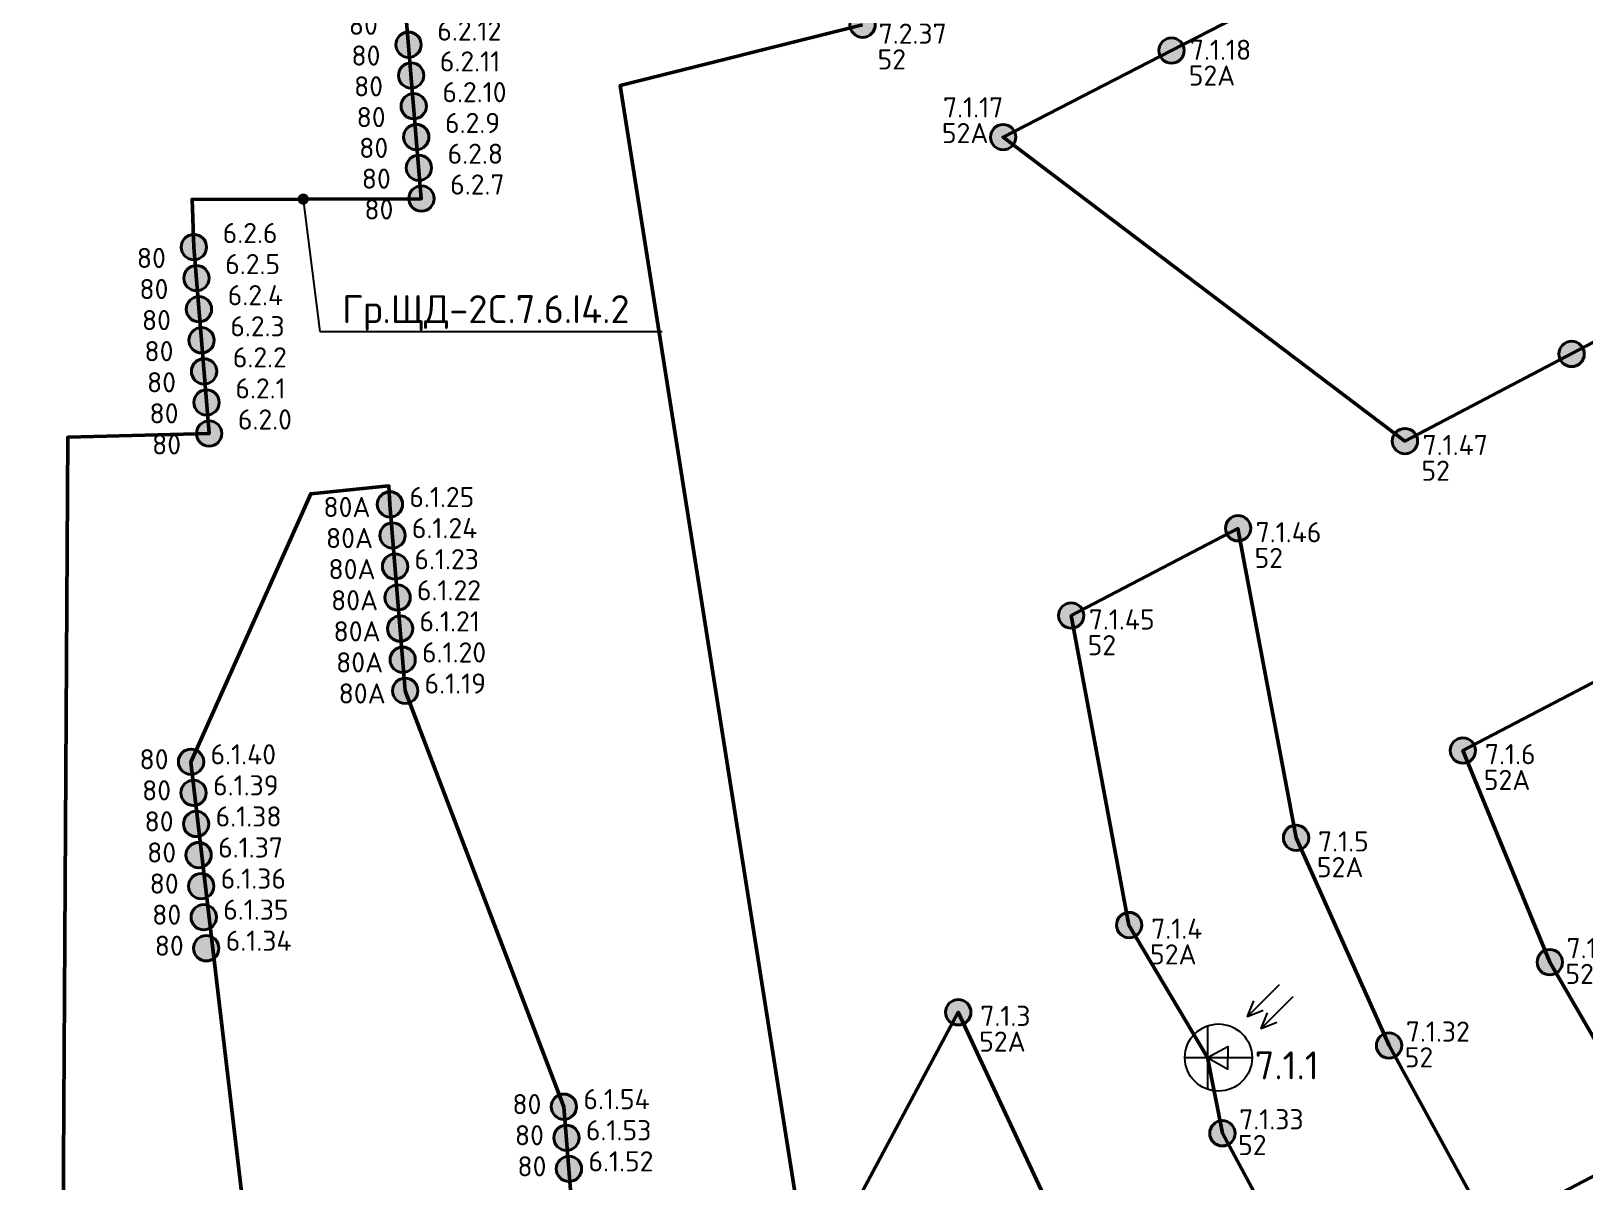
# Model space of a CAD drawing. Header units: millimetres. Extents: x -500444 to 437433, y -1435259 to 1593622.
# Drawn here: x -79491 to -65603, y -1328695 to -1318413 of the extents above; entities that cross this region are included whole.
import ezdxf
from ezdxf import colors
from ezdxf.entities.mleader import LeaderData, LeaderLine
from ezdxf.math import Vec2, Vec3

# ---------------------------------------------------------------- set-up
doc = ezdxf.new("R2010")
doc.units = ezdxf.units.MM
for name, color, linetype, lineweight in [('0_Авт.', 255, 'Continuous', 5), ('_Гр.ЩД-2C.7.6.I4.1', 6, 'Continuous', 50), ('_Гр.ЩД-2C.7.6.I4.2', 6, 'Continuous', 50), ('_Гр.ЩД-2C.7.6.I4.5', 6, 'Continuous', 50), ('_Гр.ЩД-2C.7.6.I4.6', 6, 'Continuous', 50), ('DLX_LUM 11', 5, 'Continuous', 40), ('DLX_LUM 4', 5, 'Continuous', 40)]:
    doc.layers.add(name, color=color, linetype=linetype, lineweight=lineweight)
doc.layers.add('DLX_LUM 10', color=7, linetype='Continuous', lineweight=40, true_color=0xfa0505)
doc.layers.add('DLX_LUM 5', color=7, linetype='Continuous', lineweight=40, true_color=0xfa2205)
doc.styles.add('ISOCPEUR', font='isocpeur.ttf', dxfattribs={"height": 250})
doc.styles.add('TableTextStyle', font='isocpeur.ttf', dxfattribs={"width": 0.9})
doc.linetypes.add('Проводка в лотке', pattern='A,7.5,[130,ltypeshp.shx,S=0.5,R=0,X=0,Y=0],1,[130,ltypeshp.shx,S=1,R=90,X=0,Y=-0.5],1,[130,ltypeshp.shx,S=0.5,R=0,X=0,Y=0],7.5', length=17)

# ---------------------------------------------------------------- blocks, each defined once
blk = doc.blocks.new('A$C85fa3c5e')
at = {"layer": '0_Авт.', "color": 6, "lineweight": 25, "ltscale": 100}
for points in [[(5.417746751476443, 6.504526139769325), (2.58931962673023, 3.676099015023055), (3.1495424469515, 5.067555227666105)], [(5.417746751476443, 6.504526139769325), (2.58931962673023, 3.676099015023055), (3.980775839373337, 4.236321835244382)], [(6.65513414658335, 5.427814271205609), (3.826707021837137, 2.599387146459339), (4.386929842058407, 3.990843359102389)], [(6.65513414658335, 5.427814271205609), (3.826707021837137, 2.599387146459339), (5.218163234480244, 3.159609966680666)], [(-0.973161963223788, 2.837773034147467), (-0.9797434211436666, -2.835507508141315)], [(-3, 0), (3, 0)], [(-0.9762891355229613, 0), (0.849210957217224, 1.00349029789481), (0.849210957217224, -0.009745142086561742)], [(-0.9762891355229613, 0), (0.837584313495995, -1.022913873340165), (0.849210957217224, -0.009745142086565295)]]:
    blk.add_lwpolyline(points, dxfattribs=at)
blk.add_circle((0, 0), 3, dxfattribs=at)
blk = doc.blocks.new('A$Cab2378fa')
at = {"lineweight": 25}
h = blk.add_hatch(color=256, dxfattribs=at)
h.paths.add_polyline_path([(162.3200226016343, -156.8074341095053, 0.442338187719691), (147.8289509192109, 177.7930304361507), (0, 0)])
h.paths.add_polyline_path([(-141.563621815294, -170.2577550872229), (0, 0), (-163.1532956101, 157.6124081457965, 0.4300962011212718)])
at = {"lineweight": 25, "true_color": 0xfff5f5}
h = blk.add_hatch(color=7, dxfattribs=at)
h.dxf.hatch_style = 1
h.paths.add_polyline_path([(0, 0), (-141.563621815294, -170.2577550872229, 0.1749231821694599), (2.967164162546396, -222.4173093796708, 0.1978084390242711), (162.3200226016343, -156.8074341095053)])
h.paths.add_polyline_path([(-163.1532956101, 157.6124081457965), (-0.005006659775972366, 0.004836623556911945), (147.8183996863663, 177.8018198814243, 0.1753976429270719), (2.967164162546396, 230.2278007939458, 0.2090141411030591)])
blk.add_circle((2.967164162546396, 3.905245705973357), 226.3225550869645)
blk = doc.blocks.new('Гр.ЩД-2C.7.6.I4.1')
at = {"layer": '_Гр.ЩД-2C.7.6.I4.1', "color": 18, "true_color": 0x000000, "style": 'TableTextStyle'}
for s, p in [('80А', (10353.44857732826, 63650.6111203141, 8800)), ('80А', (10376.11277933719, 63372.9637988857, 8800)), ('80А', (10398.77698134612, 63095.31647745706, 8800)), ('80А', (10421.44118335504, 62817.66915602842, 8800)), ('80А', (10444.10538536396, 62540.02183459979, 8800)), ('80А', (10466.7695873729, 62262.37451317138, 8800)), ('80А', (10489.43378938182, 61984.72719174274, 8800)), ('80', (8709.813939924643, 61396.74400452874, 8800)), ('80', (8732.47994531026, 61119.07347471244, 8800)), ('80', (8755.145950695878, 60841.40294489614, 8800)), ('80', (8777.811956081496, 60563.7324150796, 8800)), ('80', (8800.477961467099, 60286.06188526331, 8800)), ('80', (8823.143966852716, 60008.39135544701, 8800)), ('80', (8845.809972238334, 59730.72082563071, 8800)), ('80', (12042.27707345126, 58315.43830189155, 8800)), ('80', (12064.94127546019, 58037.79098046292, 8800)), ('80', (12087.60547746911, 57760.14365903451, 8800))]:
    blk.add_text(s, height=180, dxfattribs=at).set_placement(p)
at = {"layer": '_Гр.ЩД-2C.7.6.I4.1', "ltscale": 100, "style": 'TableTextStyle'}
for tag, p in [('80А', (11121.47483889946, 63739.43510429375, 8800)), ('80А', (11144.13904090838, 63461.78778286534, 8800)), ('80А', (11166.8032429173, 63184.14046143671, 8800)), ('80А', (11189.46744492622, 62906.49314000807, 8800)), ('80А', (11212.13164693514, 62628.84581857943, 8800)), ('80А', (11234.79584894406, 62351.19849715102, 8800)), ('80А', (11257.46005095298, 62073.55117572239, 8800)), ('80', (9344.825389842168, 61441.25925427489, 8800)), ('80', (9367.4913952278, 61163.58872445859, 8800)), ('80', (9390.157400613432, 60885.91819464229, 8800)), ('80', (9412.823405999035, 60608.24766482576, 8800)), ('80', (9435.489411384639, 60330.57713500946, 8800)), ('80', (9458.15541677027, 60052.90660519316, 8800)), ('80', (9480.821422155874, 59775.23607537686, 8800)), ('80', (12677.28852336878, 58359.95355163771, 8800)), ('80', (12699.95272537773, 58082.30623020907, 8800)), ('80', (12722.61692738665, 57804.65890878066, 8800)), ('80', (12745.2811293956, 57527.01158735203, 8800)), ('80', (12767.94533140452, 57249.36426592339, 8800)), ('80', (12790.60953341344, 56971.71694449498, 8800)), ('80', (12813.27373542236, 56694.06962306635, 8800)), ('80А', (13757.44585868886, 56060.19749109703, 8800)), ('80', (10001.68723266014, 55793.51081042388, 8800)), ('80А', (13780.11006069779, 55782.55016966863, 8800)), ('80', (10024.35143466906, 55515.86348899524, 8800)), ('80А', (13802.77426270671, 55504.90284823999, 8800)), ('80', (10047.01563667798, 55238.21616756683, 8800)), ('80А', (13825.43846471565, 55227.25552681135, 8800)), ('80', (10069.6798386869, 54960.56884613819, 8800)), ('80А', (13848.10266672458, 54949.60820538295, 8800)), ('80', (10092.34404069583, 54682.92152470956, 8800)), ('80А', (13870.7668687335, 54671.96088395431, 8800)), ('80', (10115.00824270475, 54405.27420328115, 8800)), ('80А', (13893.43107074244, 54394.31356252567, 8800)), ('80', (10137.67244471369, 54127.62688185251, 8800)), ('80А', (21229.95459514232, 54151.43846477056, 4000)), ('80А', (21299.4725141572, 53883.30367686832, 4000)), ('80А', (21368.99043317205, 53615.16888896609, 4000)), ('80А', (21438.50835218692, 53347.03410106408, 4000)), ('80', (21571.32904271143, 52834.42295846133, 4000)), ('80', (21638.34198117683, 52565.65117492434, 4000)), ('80', (21705.35491964217, 52296.8793913871, 4000)), ('80', (21772.36785810754, 52028.10760784987, 4000)), ('80', (21997.35693788416, 51725.36377726798, 4000)), ('80А', (20193.79288165249, 51485.32416414889, 4000)), ('80', (22059.30084413583, 51455.37867022352, 4000)), ('80А', (20259.97766812258, 51216.34725140827, 4000)), ('80', (22121.24475038752, 51185.39356317907, 4000)), ('80А', (20326.16245459263, 50947.37033866788, 4000)), ('80', (22183.18865663918, 50915.40845613461, 4000)), ('80А', (20392.34724106269, 50678.39342592726, 4000)), ('55', (12355.68660040836, 50106.71251030732, 6620)), ('55А', (21804.28025298264, 46372.68664790038, 6620)), ('55', (17169.16864649807, 44953.72427767678, 6620)), ('55А', (12628.5963097535, 44369.10744606797, 6620))]:
    blk.add_attdef(tag, p, '', height=180, dxfattribs=at)
blk = doc.blocks.new('Гр.ЩД-2C.7.6.I4.2')
at = {"layer": '_Гр.ЩД-2C.7.6.I4.2', "color": 18, "true_color": 0x000000, "style": 'TableTextStyle'}
for s, p in [('80А', (7886.057824360541, 83460.44128757398, 8800)), ('80А', (7906.980694859885, 83182.65035236892, 8800)), ('80А', (7927.903565359229, 82904.85941716409, 8800)), ('80А', (7948.826435858573, 82627.06848195902, 8800)), ('80А', (7969.749306357917, 82349.2775467542, 8800)), ('80А', (7990.672176857275, 82071.48661154913, 8800)), ('80А', (8011.595047356619, 81793.69567634407, 8800)), ('80', (9536.843369528477, 81248.20412442365, 8800)), ('80', (9559.507571537411, 80970.55568692365, 8800)), ('80', (9582.171773546332, 80692.90724942365, 8800)), ('80', (9604.835975555252, 80415.25881192365, 8800)), ('80', (9627.500177564187, 80137.61037442388, 8800)), ('80', (9650.164379573107, 79859.96193692388, 8800)), ('80', (9672.828581582042, 79582.31349942365, 8800)), ('80А', (9167.442871253064, 77672.44498919215, 8800)), ('80А', (9190.107073261985, 77394.79766776375, 8800)), ('80А', (9212.771275270905, 77117.15034633511, 8800)), ('80А', (9235.43547727984, 76839.50302490647, 8800)), ('80А', (9258.099679288774, 76561.85570347784, 8800)), ('80А', (9280.763881297695, 76284.2083820492, 8800)), ('80А', (9303.42808330663, 76006.56106062079, 8800)), ('80', (8003.860526533332, 75438.08081462534, 8800)), ('80', (8026.407262024411, 75162.9334931967, 8800)), ('80', (8048.953997515477, 74887.78617176806, 8800)), ('80', (8071.500733006556, 74612.63885033966, 8800)), ('80', (8094.047468497622, 74337.49152891102, 8800)), ('80', (8116.594203988687, 74062.34420748238, 8800)), ('80', (8139.140939479767, 73787.19688605375, 8800)), ('80', (10037.26224248137, 72659.56164262883, 8800)), ('80', (10059.88215040549, 72384.42324977179, 8800)), ('80', (10082.5020583296, 72109.28485691451, 8800)), ('80', (10105.12196625372, 71834.14646405747, 8800)), ('80', (10127.74187417784, 71559.0080712002, 8800)), ('80', (10150.36178210194, 71283.86967834315, 8800)), ('80', (10172.98169002606, 71008.73128548611, 8800)), ('80', (10497.95041316313, 68245.00647703509, 8800)), ('80', (10521.04444218098, 67970.0020127494, 8800)), ('80', (10544.13847119884, 67694.99754846373, 8800)), ('80', (10567.23250021669, 67419.99308417804, 8800)), ('80', (10590.32652923455, 67144.98861989236, 8800)), ('80', (10613.4205582524, 66869.98415560668, 8800)), ('80', (10636.51458727026, 66594.979691321, 8800)), ('80', (8603.103842708457, 66161.60034508441, 8800)), ('80', (8625.768044717377, 65883.95190758465, 8800)), ('80', (8648.432246726312, 65606.30347008465, 8800)), ('80', (8671.096448735232, 65328.65503258465, 8800)), ('80', (8693.760650744152, 65051.00659508465, 8800)), ('80', (8716.424852753087, 64773.35815758465, 8800)), ('80', (8739.089054762007, 64495.70972008465, 8800))]:
    blk.add_text(s, height=180, dxfattribs=at).set_placement(p)
at = {"layer": '_Гр.ЩД-2C.7.6.I4.2', "ltscale": 100, "style": 'TableTextStyle'}
for tag, p in [('80А', (9007.589792006926, 83757.75971628423, 8800)), ('80А', (9028.51266250627, 83479.96878107917, 8800)), ('80А', (9049.435533005613, 83202.17784587434, 8800)), ('80А', (9070.358403504957, 82924.38691066927, 8800)), ('80А', (9091.281274004301, 82646.59597546444, 8800)), ('80А', (9112.204144503645, 82368.80504025938, 8800)), ('80А', (9133.127015003018, 82091.01410505432, 8800)), ('80', (10304.16922089302, 81471.00503804442, 8800)), ('80', (10326.83342290197, 81193.35660054442, 8800)), ('80', (10349.49762491089, 80915.70816304442, 8800)), ('80', (10372.16182691981, 80638.05972554442, 8800)), ('80', (10394.82602892876, 80360.41128804465, 8800)), ('80', (10417.49023093768, 80082.76285054465, 8800)), ('80', (10440.1544329466, 79805.11441304442, 8800)), ('80А', (10288.97483889946, 77969.7634179024, 8800)), ('80А', (10311.63904090838, 77692.116096474, 8800)), ('80А', (10334.3032429173, 77414.46877504536, 8800)), ('80А', (10356.96744492622, 77136.82145361672, 8800)), ('80А', (10379.63164693514, 76859.17413218808, 8800)), ('80А', (10402.29584894406, 76581.52681075945, 8800)), ('80А', (10424.96005095301, 76303.87948933104, 8800)), ('80', (8771.186377897873, 75660.88172824611, 8800)), ('80', (8793.733113388953, 75385.73440681747, 8800)), ('80', (8816.279848880033, 75110.58708538883, 8800)), ('80', (8838.826584371112, 74835.43976396043, 8800)), ('80', (8861.373319862192, 74560.29244253179, 8800)), ('80', (8883.920055353243, 74285.14512110315, 8800)), ('80', (8906.466790844323, 74009.99779967451, 8800)), ('80', (10804.58809384594, 72882.3625562496, 8800)), ('80', (10827.20800177004, 72607.22416339256, 8800)), ('80', (10849.82790969416, 72332.08577053528, 8800)), ('80', (10872.44781761827, 72056.94737767824, 8800)), ('80', (10895.06772554239, 71781.80898482096, 8800)), ('80', (10917.68763346651, 71506.67059196392, 8800)), ('80', (10940.3075413906, 71231.53219910688, 8800)), ('80', (11265.27626452768, 68467.80739065586, 8800)), ('80', (11288.37029354555, 68192.80292637018, 8800)), ('80', (11311.46432256339, 67917.7984620845, 8800)), ('80', (11334.55835158123, 67642.79399779881, 8800)), ('80', (11357.6523805991, 67367.78953351313, 8800)), ('80', (11380.74640961697, 67092.78506922745, 8800)), ('80', (11403.84043863481, 66817.78060494177, 8800)), ('80', (9370.429694072998, 66384.40125870518, 8800)), ('80', (9393.093896081919, 66106.75282120542, 8800)), ('80', (9415.758098090868, 65829.10438370542, 8800)), ('80', (9438.422300099788, 65551.45594620542, 8800)), ('80', (9461.086502108708, 65273.80750870542, 8800)), ('80', (9483.750704117658, 64996.15907120542, 8800)), ('80', (9506.414906126578, 64718.51063370542, 8800))]:
    blk.add_attdef(tag, p, '', height=180, dxfattribs=at)
blk = doc.blocks.new('_Dot')
at = {"color": 0, "linetype": 'ByBlock', "lineweight": -2}
blk.add_line((-0.5, 0), (-1, 0), dxfattribs=at)
at = {"color": 0, "linetype": 'ByBlock', "const_width": 0.5}
blk.add_lwpolyline([(-0.25, 0, 1), (0.25, 0, 1)], format="xyb", close=True, dxfattribs=at)
blk = doc.blocks.new('Гр.ЩД-2C.7.6.I4.5')
at = {"layer": '_Гр.ЩД-2C.7.6.I4.5', "color": 18, "true_color": 0x000000, "style": 'TableTextStyle'}
for s, p in [('52А', (18222.00019083558, 67453.84059739113, 8800)), ('52А', (16015.73320380239, 66939.87924585678, 8800)), ('52', (20301.73157334713, 63923.15998176113, 8800)), ('52', (18810.07532334713, 63143.76935676113, 8800)), ('52', (17318.41907334713, 62364.37873176113, 8800)), ('52А', (20859.38004238172, 61160.71645699721, 8800)), ('52А', (19367.72379238172, 60381.32583199721, 8800)), ('52А', (17876.06754238172, 59601.93520699721, 8800)), ('52', (21588.6464345233, 59427.64685096964, 8800)), ('52А', (16348.88325220639, 58822.43488307856, 8800)), ('52', (20152.41074078427, 58682.36589603289, 8800)), ('52', (18662.9921376483, 57898.50622596964, 8800))]:
    blk.add_text(s, height=180, dxfattribs=at).set_placement(p)
at = {"layer": '_Гр.ЩД-2C.7.6.I4.5', "ltscale": 100, "style": 'TableTextStyle'}
for tag, p, height in [('52А', (33279.80878458558, 75419.88747239113, 8800), 180), ('52А', (31775.02948771058, 74646.27809739113, 8800), 180), ('52А', (29517.85761271058, 73485.87184739113, 8800), 180), ('52А', (28013.07636271058, 72712.27809739113, 8800), 180), ('52А', (26506.05941897155, 71943.13776745438, 8800), 180), ('52', (34236.69570197551, 71650.72767154686, 8800), 180), ('52А', (25003.51581583558, 71165.05934739113, 8800), 180), ('52А', (22797.24687567739, 70651.09799585678, 8800), 180), ('52', (32578.56360459713, 70420.39435676113, 8800), 180), ('52А', (36181.61048712408, 69828.13401846495, 8800), 180), ('52', (30909.47376084713, 69631.81623176113, 8800), 180), ('52А', (21335.06659708558, 69015.44997239113, 8800), 180), ('52', (29317.28040147213, 68869.11310676113, 8800), 180), ('S', (24230.71465622833, 68580.13947515446), 250), ('52А', (19736.78144083558, 68457.44997239113, 8800), 180), ('52А', (34471.47769863172, 68511.63833199721, 8800), 180), ('52', (27746.35266709713, 68050.03498176113, 8800), 180), ('52А', (18232.00019083558, 67683.84059739113, 8800), 180), ('52А', (32779.41910488172, 67629.23208199721, 8800), 180), ('S', (36782.1676515249, 67659.64896988473), 250), ('52', (26254.32922959713, 67271.36310676113, 8800), 180), ('52А', (16025.73320380239, 67169.87924585678, 8800), 180), ('52А', (31292.58512050672, 66795.98208199721, 8800), 180), ('52', (24760.64954209713, 66490.03498176113, 8800), 180), ('52А', (29795.65738613172, 66066.98208199721, 8800), 180), ('52', (23274.06751084713, 65713.25373176113, 8800), 180), ('52А', (28304.00113613172, 65287.59145699721, 8800), 180), ('52', (21801.00110459713, 64931.31623176113, 8800), 180), ('52А', (26811.97769863172, 64508.91958199721, 8800), 180), ('52', (20311.73157334713, 64153.15998176113, 8800), 180), ('52А', (25318.29801113172, 63727.57583199721, 8800), 180), ('52', (18820.07532334713, 63373.76935676113, 8800), 180), ('52А', (23831.71597988172, 62950.79458199721, 8800), 180), ('52', (17328.41907334713, 62594.37873176113, 8800), 180), ('52А', (22358.64762050672, 62168.87270699721, 8800), 180), ('52А', (20869.38004238172, 61390.71645699721, 8800), 180), ('52А', (19377.72379238172, 60611.32583199721, 8800), 180), ('52А', (17886.06754238172, 59831.93520699721, 8800), 180), ('52', (21598.6464345233, 59657.64685096964, 8800), 180), ('52А', (16358.88325220639, 59052.43488307856, 8800), 180), ('52', (20162.41074078427, 58912.36589603289, 8800), 180), ('S', (18812.16439165374, 58575.34294060501), 250), ('52', (18672.9921376483, 58128.50622596964, 8800), 180), ('52', (22543.5683095233, 58035.38122596964, 8800), 180), ('52', (15436.52399309738, 57432.72041456122, 8799.99999999999), 180), ('52', (17181.7011220233, 57348.39685096964, 8800), 180), ('52', (21066.81714788558, 57070.30606267671, 8800), 180), ('52', (19560.2558095233, 56476.61560096964, 8800), 180), ('52', (18126.30707581691, 55524.25379164447, 8800), 180)]:
    blk.add_attdef(tag, p, '', height=height, dxfattribs=at)
blk = doc.blocks.new('Гр.ЩД-2C.7.6.I4.6')
at = {"layer": '_Гр.ЩД-2C.7.6.I4.6', "color": 18, "true_color": 0x000000, "style": 'TableTextStyle'}
blk.add_text('52', height=180, dxfattribs=at).set_placement((15440.69720702631, 67598.06541727344, 8800))
at = {"layer": '_Гр.ЩД-2C.7.6.I4.6', "ltscale": 100, "style": 'TableTextStyle'}
for tag, p, height in [('52', (23899.52420953185, 80460.56578927557, 8800.000000000002), 180), ('S', (26512.70709891258, 80331.6609918091), 250), ('52', (22712.49310546381, 79819.62791727344, 8800.000000000002), 180), ('52А', (26509.98583976894, 79874.88854241325, 8800), 180), ('52', (21220.80169921381, 79041.03416727344, 8800), 180), ('52А', (24788.75870295499, 78675.49125354108, 8800), 180), ('52', (29930.26371058657, 78523.11368263885, 8800), 180), ('52', (19721.84920998018, 78275.23758457974, 8799.999999999998), 180), ('52А', (23105.83853237827, 77847.44041727344, 8800), 180), ('52', (18318.57348996408, 77516.64371327357, 8799.999999999996), 180), ('52', (28318.07123046381, 77438.70604227344, 8800), 180), ('52А', (21382.36874123018, 76948.50320957974, 8800), 180), ('52', (26947.91107421381, 76868.89354227344, 8800), 180), ('52', (16764.43841796381, 76712.04979227344, 8799.999999999995), 180), ('52', (31203.66498046381, 76079.04979227344, 8800), 180), ('52', (15337.49701171381, 75953.39354227344, 8799.999999999993), 180), ('52', (25228.68060546381, 75961.48729227344, 8800), 180), ('52А', (18813.22038140461, 75568.02622796781, 8800), 180), ('52', (13785.72431323405, 75155.35975848953, 8799.999999999993), 180), ('52', (23528.85833983881, 75129.97166727344, 8800), 180), ('52', (29484.43451171381, 75171.65916727344, 8800), 180), ('S', (26920.49202190353, 74627.6339186586), 250), ('S', (15141.57147830365, 74498.10949815926, -8800), 250), ('52А', (17086.53021483881, 74675.51854227344, 8800), 180), ('52', (21809.62787108881, 74222.56541727344, 8800), 180), ('52', (27559.40716796381, 73888.39354227344, 8800), 180), ('52А', (15367.29974608881, 73768.11229227344, 8800), 180), ('52А', (13191.54241564726, 73519.87824299093, 17600), 180), ('52', (25746.67279296381, 73196.59666727344, 8800), 180), ('52', (20183.90130858881, 73099.56541727344, 8800), 180), ('52', (18371.16693358881, 72407.76854227344, 8800), 180), ('52', (24046.85052733881, 72365.08104227344, 8800), 180), ('52', (16651.93646483881, 71500.36229227344, 8800), 180), ('52', (22421.12396483881, 71242.08104227344, 8800), 180), ('52', (14932.70501952631, 70592.95604227344, 8800), 180), ('52', (20606.15289759541, 70554.73817916075, 8800), 180), ('S', (17845.40825905105, 69801.28655865998), 250), ('52', (18889.15912108881, 69642.86229227344, 8800), 180), ('52', (17169.92865233881, 68735.47166727344, 8800), 180), ('52', (15450.69720702631, 67828.06541727344, 8800), 180)]:
    blk.add_attdef(tag, p, '', height=height, dxfattribs=at)

msp = doc.modelspace()

# ---------------------------------------------------------------- linework, layer by layer
at = {"layer": '_Гр.ЩД-2C.7.6.I4.1', "ltscale": 100}
msp.add_lwpolyline([(-77399.26823949814, -1330575.91816623), (-78062.45705236452, -1324943.203174504), (-76990.61166454479, -1322546.305286255), (-76292.51552119851, -1322476.912011568), (-76284.32397516798, -1322643.074710954), (-76146.85518103316, -1324307.006016673), (-74728.51029070056, -1328022.55626361), (-74594.00866072829, -1329690.392815035)], dxfattribs=at)
at = {"layer": '_Гр.ЩД-2C.7.6.I4.2', "ltscale": 100}
msp.add_lwpolyline([(-64222.14562172494, -1334555.385940097), (-63393.50372606746, -1337708.571480975), (-66347.39358668179, -1338429.638156079), (-70634.250607711, -1339124.175537355), (-75020.37041983135, -1339488.307244296), (-79265.73723349693, -1339488.30710548), (-79162.46252321452, -1322041.930024885), (-77899.38395399888, -1322008.405610829), (-78035.36916605242, -1320342.514985829), (-78052.23042714782, -1319916.199124794), (-76003.11245401458, -1319911.15456595), (-76140.19304604044, -1318259.175157383)], dxfattribs=at)
at = {"layer": '_Гр.ЩД-2C.7.6.I4.5', "ltscale": 100}
for points in [[(-53253.77406517425, -1314878.032783313), (-61270.05061600552, -1318959.626031166), (-67211.16469017425, -1322075.876533313), (-70802.40883079925, -1319359.939033313), (-69297.62953392425, -1318586.345283313), (-67792.84828392425, -1317812.735908313)], [(-63393.50372603987, -1337708.571480968), (-66298.83707137126, -1338417.78514642), (-70631.06695077082, -1339144.485016768), (-71123.62258847902, -1339164.12258313), (-72618.91806177302, -1329067.534183578), (-72176.26226715752, -1328994.78207379), (-71203.66929284958, -1327179.048732232), (-70334.21351829925, -1329040.610908313), (-69451.03630974454, -1330689.266361103), (-67955.65883079925, -1329912.392158313), (-68842.92250267425, -1328260.501533313), (-68975.57171144994, -1327583.622791668), (-69677.96858475552, -1326401.501031166), (-70194.47719017425, -1323634.657783313), (-68704.30452225552, -1322857.219781166), (-68184.82875267425, -1325620.157783313), (-67353.50389953828, -1327476.64186325), (-66449.09749243698, -1329125.550029897), (-64973.82991288052, -1328355.579156166), (-65917.26820579925, -1326731.360908313), (-66693.17250267425, -1324840.767158313), (-65203.90492454925, -1324062.610908313)]]:
    msp.add_lwpolyline(points, dxfattribs=at)
at = {"layer": '_Гр.ЩД-2C.7.6.I4.6', "ltscale": 100}
msp.add_lwpolyline([(-64222.14562172492, -1334555.385940097), (-63393.50372601959, -1337708.571480963), (-66347.39358670787, -1338429.638156083), (-70631.06695077082, -1339144.485016768), (-71107.85970496827, -1339144.485016768), (-72618.91806177302, -1329067.534183578), (-74224.30969705811, -1318898.823740963), (-72058.40785423675, -1318355.626533313)], dxfattribs=at)

# ---------------------------------------------------------------- block references
at = {"layer": '0_Авт.', "color": 3, "linetype": 'Проводка в лотке', "ltscale": 100, "xscale": 100, "yscale": 100, "zscale": 100}
msp.add_blockref('A$C85fa3c5e', (-68877.92644223158, -1327583.736067968), dxfattribs=at)
at = {"layer": '_Гр.ЩД-2C.7.6.I4.1'}
ref = msp.add_blockref('Гр.ЩД-2C.7.6.I4.1', (-87231.44387284866, -1386405.276138914), dxfattribs=at)
ref.add_attrib('80А', '6.1.19', (-75973.98382189567, -1324331.724963191, 8800), dxfattribs={"ltscale": 100, "height": 180, "style": 'TableTextStyle'})
ref.add_attrib('80А', '6.1.20', (-75996.64802390459, -1324054.077641763, 8800), dxfattribs={"ltscale": 100, "height": 180, "style": 'TableTextStyle'})
ref.add_attrib('80А', '6.1.21', (-76019.31222591351, -1323776.430320334, 8800), dxfattribs={"ltscale": 100, "height": 180, "style": 'TableTextStyle'})
ref.add_attrib('80А', '6.1.22', (-76041.97642792243, -1323498.782998906, 8800), dxfattribs={"ltscale": 100, "height": 180, "style": 'TableTextStyle'})
ref.add_attrib('80А', '6.1.23', (-76064.64062993135, -1323221.135677477, 8800), dxfattribs={"ltscale": 100, "height": 180, "style": 'TableTextStyle'})
ref.add_attrib('80А', '6.1.24', (-76087.30483194027, -1322943.488356048, 8800), dxfattribs={"ltscale": 100, "height": 180, "style": 'TableTextStyle'})
ref.add_attrib('80А', '6.1.25', (-76109.9690339492, -1322665.84103462, 8800), dxfattribs={"ltscale": 100, "height": 180, "style": 'TableTextStyle'})
ref.add_attrib('80', '6.1.34', (-77750.62245069278, -1326630.040063537, 8800), dxfattribs={"ltscale": 100, "height": 180, "style": 'TableTextStyle'})
ref.add_attrib('80', '6.1.35', (-77773.28845607839, -1326352.36953372, 8800), dxfattribs={"ltscale": 100, "height": 180, "style": 'TableTextStyle'})
ref.add_attrib('80', '6.1.36', (-77795.95446146402, -1326074.699003904, 8800), dxfattribs={"ltscale": 100, "height": 180, "style": 'TableTextStyle'})
ref.add_attrib('80', '6.1.37', (-77818.62046684962, -1325797.028474088, 8800), dxfattribs={"ltscale": 100, "height": 180, "style": 'TableTextStyle'})
ref.add_attrib('80', '6.1.38', (-77841.28647223522, -1325519.357944271, 8800), dxfattribs={"ltscale": 100, "height": 180, "style": 'TableTextStyle'})
ref.add_attrib('80', '6.1.39', (-77863.95247762086, -1325241.687414455, 8800), dxfattribs={"ltscale": 100, "height": 180, "style": 'TableTextStyle'})
ref.add_attrib('80', '6.1.40', (-77886.61848300649, -1324964.016884639, 8800), dxfattribs={"ltscale": 100, "height": 180, "style": 'TableTextStyle'})
ref.add_attrib('80', '6.1.52', (-74508.826945462, -1328600.617230133, 8800), dxfattribs={"ltscale": 100, "height": 180, "style": 'TableTextStyle'})
ref.add_attrib('80', '6.1.53', (-74531.49114747092, -1328322.969908705, 8800), dxfattribs={"ltscale": 100, "height": 180, "style": 'TableTextStyle'})
ref.add_attrib('80', '6.1.54', (-74554.15534947987, -1328045.322587276, 8800), dxfattribs={"ltscale": 100, "height": 180, "style": 'TableTextStyle'})
at = {"layer": '_Гр.ЩД-2C.7.6.I4.2'}
ref = msp.add_blockref('Гр.ЩД-2C.7.6.I4.2', (-87148.54123339629, -1386691.262467003), dxfattribs=at)
ref.add_attrib('80А', '6.2.15', (-78015.41421839327, -1304600.248361949, 8800), dxfattribs={"ltscale": 100, "height": 180, "style": 'TableTextStyle'})
ref.add_attrib('80А', '6.2.16', (-78036.33708889264, -1304322.457426744, 8800), dxfattribs={"ltscale": 100, "height": 180, "style": 'TableTextStyle'})
ref.add_attrib('80А', '6.2.17', (-78057.25995939199, -1304044.666491539, 8800), dxfattribs={"ltscale": 100, "height": 180, "style": 'TableTextStyle'})
ref.add_attrib('80А', '6.2.18', (-78078.18282989133, -1303766.875556334, 8800), dxfattribs={"ltscale": 100, "height": 180, "style": 'TableTextStyle'})
ref.add_attrib('80А', '6.2.19', (-78099.10570039068, -1303489.084621129, 8800), dxfattribs={"ltscale": 100, "height": 180, "style": 'TableTextStyle'})
ref.add_attrib('80А', '6.2.20', (-78120.02857089002, -1303211.293685924, 8800), dxfattribs={"ltscale": 100, "height": 180, "style": 'TableTextStyle'})
ref.add_attrib('80А', '6.2.21', (-78140.95144138936, -1302933.502750719, 8800), dxfattribs={"ltscale": 100, "height": 180, "style": 'TableTextStyle'})
ref.add_attrib('80А', '6.2.22', (-76723.58118244327, -1310387.382977672, 8800), dxfattribs={"ltscale": 100, "height": 180, "style": 'TableTextStyle'})
ref.add_attrib('80А', '6.2.23', (-76746.24538445222, -1310109.735656244, 8800), dxfattribs={"ltscale": 100, "height": 180, "style": 'TableTextStyle'})
ref.add_attrib('80А', '6.2.24', (-76768.90958646114, -1309832.088334815, 8800), dxfattribs={"ltscale": 100, "height": 180, "style": 'TableTextStyle'})
ref.add_attrib('80А', '6.2.25', (-76791.57378847006, -1309554.441013386, 8800), dxfattribs={"ltscale": 100, "height": 180, "style": 'TableTextStyle'})
ref.add_attrib('80А', '6.2.26', (-76814.23799047899, -1309276.793691958, 8800), dxfattribs={"ltscale": 100, "height": 180, "style": 'TableTextStyle'})
ref.add_attrib('80А', '6.2.27', (-76836.9021924879, -1308999.146370529, 8800), dxfattribs={"ltscale": 100, "height": 180, "style": 'TableTextStyle'})
ref.add_attrib('80А', '6.2.28', (-76859.56639449683, -1308721.499049101, 8800), dxfattribs={"ltscale": 100, "height": 180, "style": 'TableTextStyle'})
ref.add_attrib('80', '6.2.0', (-77642.12632726971, -1321972.751833298, 8800), dxfattribs={"ltscale": 100, "height": 180, "style": 'TableTextStyle'})
ref.add_attrib('80', '6.2.1', (-77664.79052927863, -1321695.103395798, 8800), dxfattribs={"ltscale": 100, "height": 180, "style": 'TableTextStyle'})
ref.add_attrib('80', '6.2.2', (-77687.45473128758, -1321417.454958298, 8800), dxfattribs={"ltscale": 100, "height": 180, "style": 'TableTextStyle'})
ref.add_attrib('80', '6.2.3', (-77710.1189332965, -1321139.806520798, 8800), dxfattribs={"ltscale": 100, "height": 180, "style": 'TableTextStyle'})
ref.add_attrib('80', '6.2.4', (-77732.78313530542, -1320862.158083298, 8800), dxfattribs={"ltscale": 100, "height": 180, "style": 'TableTextStyle'})
ref.add_attrib('80', '6.2.5', (-77755.44733731437, -1320584.509645798, 8800), dxfattribs={"ltscale": 100, "height": 180, "style": 'TableTextStyle'})
ref.add_attrib('80', '6.2.6', (-77778.11153932329, -1320306.861208298, 8800), dxfattribs={"ltscale": 100, "height": 180, "style": 'TableTextStyle'})
ref.add_attrib('80', '6.2.7', (-75744.70079476148, -1319873.481862061, 8800), dxfattribs={"ltscale": 100, "height": 180, "style": 'TableTextStyle'})
ref.add_attrib('80', '6.2.8', (-75767.79482377932, -1319598.477397776, 8800), dxfattribs={"ltscale": 100, "height": 180, "style": 'TableTextStyle'})
ref.add_attrib('80', '6.2.9', (-75790.88885279719, -1319323.47293349, 8800), dxfattribs={"ltscale": 100, "height": 180, "style": 'TableTextStyle'})
ref.add_attrib('80', '6.2.10', (-75813.98288181506, -1319048.468469204, 8800), dxfattribs={"ltscale": 100, "height": 180, "style": 'TableTextStyle'})
ref.add_attrib('80', '6.2.11', (-75837.0769108329, -1318773.464004919, 8800), dxfattribs={"ltscale": 100, "height": 180, "style": 'TableTextStyle'})
ref.add_attrib('80', '6.2.12', (-75860.17093985074, -1318498.459540633, 8800), dxfattribs={"ltscale": 100, "height": 180, "style": 'TableTextStyle'})
ref.add_attrib('80', '6.2.13', (-75883.2649688686, -1318223.455076347, 8800), dxfattribs={"ltscale": 100, "height": 180, "style": 'TableTextStyle'})
ref.add_attrib('80', '6.2.14', (-76708.38680044969, -1306886.148053959, 8800), dxfattribs={"ltscale": 100, "height": 180, "style": 'TableTextStyle'})
ref.add_attrib('80', '6.2.15', (-76731.05100245861, -1306608.499616459, 8800), dxfattribs={"ltscale": 100, "height": 180, "style": 'TableTextStyle'})
ref.add_attrib('80', '6.2.16', (-76753.71520446753, -1306330.851178959, 8800), dxfattribs={"ltscale": 100, "height": 180, "style": 'TableTextStyle'})
ref.add_attrib('80', '6.2.17', (-76776.37940647648, -1306053.202741459, 8800), dxfattribs={"ltscale": 100, "height": 180, "style": 'TableTextStyle'})
ref.add_attrib('80', '6.2.18', (-76799.0436084854, -1305775.554303959, 8800), dxfattribs={"ltscale": 100, "height": 180, "style": 'TableTextStyle'})
ref.add_attrib('80', '6.2.19', (-76821.70781049432, -1305497.905866459, 8800), dxfattribs={"ltscale": 100, "height": 180, "style": 'TableTextStyle'})
ref.add_attrib('80', '6.2.20', (-76844.37201250327, -1305220.257428959, 8800), dxfattribs={"ltscale": 100, "height": 180, "style": 'TableTextStyle'})
ref.add_attrib('80', '6.2.21', (-76208.23369200568, -1315459.730267896, 8800), dxfattribs={"ltscale": 100, "height": 180, "style": 'TableTextStyle'})
ref.add_attrib('80', '6.2.22', (-76230.85359992977, -1315184.591875039, 8800), dxfattribs={"ltscale": 100, "height": 180, "style": 'TableTextStyle'})
ref.add_attrib('80', '6.2.23', (-76253.4735078539, -1314909.453482182, 8800), dxfattribs={"ltscale": 100, "height": 180, "style": 'TableTextStyle'})
ref.add_attrib('80', '6.2.24', (-76276.09341577801, -1314634.315089325, 8800), dxfattribs={"ltscale": 100, "height": 180, "style": 'TableTextStyle'})
ref.add_attrib('80', '6.2.25', (-76298.71332370213, -1314359.176696468, 8800), dxfattribs={"ltscale": 100, "height": 180, "style": 'TableTextStyle'})
ref.add_attrib('80', '6.2.26', (-76321.33323162625, -1314084.038303611, 8800), dxfattribs={"ltscale": 100, "height": 180, "style": 'TableTextStyle'})
ref.add_attrib('80', '6.2.27', (-76343.95313955034, -1313808.899910754, 8800), dxfattribs={"ltscale": 100, "height": 180, "style": 'TableTextStyle'})
ref.add_attrib('80', '6.2.28', (-78242.07444255197, -1312681.264667329, 8800), dxfattribs={"ltscale": 100, "height": 180, "style": 'TableTextStyle'})
ref.add_attrib('80', '6.2.29', (-78264.62117804305, -1312406.1173459, 8800), dxfattribs={"ltscale": 100, "height": 180, "style": 'TableTextStyle'})
ref.add_attrib('80', '6.2.30', (-78287.1679135341, -1312130.970024471, 8800), dxfattribs={"ltscale": 100, "height": 180, "style": 'TableTextStyle'})
ref.add_attrib('80', '6.2.31', (-78309.71464902518, -1311855.822703043, 8800), dxfattribs={"ltscale": 100, "height": 180, "style": 'TableTextStyle'})
ref.add_attrib('80', '6.2.32', (-78332.26138451626, -1311580.675381614, 8800), dxfattribs={"ltscale": 100, "height": 180, "style": 'TableTextStyle'})
ref.add_attrib('80', '6.2.33', (-78354.80812000734, -1311305.528060186, 8800), dxfattribs={"ltscale": 100, "height": 180, "style": 'TableTextStyle'})
ref.add_attrib('80', '6.2.34', (-78377.35485549842, -1311030.380738757, 8800), dxfattribs={"ltscale": 100, "height": 180, "style": 'TableTextStyle'})
at = {"layer": '_Гр.ЩД-2C.7.6.I4.5'}
ref = msp.add_blockref('Гр.ЩД-2C.7.6.I4.5', (-87365.71603844142, -1386353.668416946), dxfattribs=at)
ref.add_attrib('52', '7.1.30', (-65767.06960391812, -1326696.021565976, 8800), dxfattribs={"ltscale": 100, "height": 180, "style": 'TableTextStyle'})
ref.add_attrib('52', '7.1.32', (-67203.30529765715, -1327441.302520913, 8800), dxfattribs={"ltscale": 100, "height": 180, "style": 'TableTextStyle'})
ref.add_attrib('52', '7.1.33', (-68692.72390079312, -1328225.162190976, 8800), dxfattribs={"ltscale": 100, "height": 180, "style": 'TableTextStyle'})
ref.add_attrib('52', '7.1.45', (-70037.29696509428, -1323759.289685185, 8800), dxfattribs={"ltscale": 100, "height": 180, "style": 'TableTextStyle'})
ref.add_attrib('52', '7.1.46', (-68545.64071509428, -1322979.899060185, 8800), dxfattribs={"ltscale": 100, "height": 180, "style": 'TableTextStyle'})
ref.add_attrib('52', '7.1.47', (-67053.98446509428, -1322200.508435185, 8800), dxfattribs={"ltscale": 100, "height": 180, "style": 'TableTextStyle'})
ref.add_attrib('52А', '7.1.3', (-71006.83278623503, -1327301.233533867, 8800), dxfattribs={"ltscale": 100, "height": 180, "style": 'TableTextStyle'})
ref.add_attrib('52А', '7.1.4', (-69479.6484960597, -1326521.733209949, 8800), dxfattribs={"ltscale": 100, "height": 180, "style": 'TableTextStyle'})
ref.add_attrib('52А', '7.1.5', (-67987.9922460597, -1325742.342584949, 8800), dxfattribs={"ltscale": 100, "height": 180, "style": 'TableTextStyle'})
ref.add_attrib('52А', '7.1.6', (-66496.3359960597, -1324962.951959949, 8800), dxfattribs={"ltscale": 100, "height": 180, "style": 'TableTextStyle'})
ref.add_attrib('52А', '7.1.17', (-71339.98283463903, -1319183.789171089, 8800), dxfattribs={"ltscale": 100, "height": 180, "style": 'TableTextStyle'})
ref.add_attrib('52А', '7.1.18', (-69133.71584760584, -1318669.827819555, 8800), dxfattribs={"ltscale": 100, "height": 180, "style": 'TableTextStyle'})
ref.add_attrib('S', '7.1.1', (-68553.55164678767, -1327778.325476341), dxfattribs={"ltscale": 100, "height": 250, "style": 'TableTextStyle'})
at = {"layer": '_Гр.ЩД-2C.7.6.I4.6'}
ref = msp.add_blockref('Гр.ЩД-2C.7.6.I4.6', (-87365.71603844142, -1386353.668416946), dxfattribs=at)
ref.add_attrib('52', '7.2.37', (-71915.0188314151, -1318525.602999673, 8800), dxfattribs={"ltscale": 100, "height": 180, "style": 'TableTextStyle'})
at = {"layer": 'DLX_LUM 10', "ltscale": 100, "xscale": 0.5, "yscale": 0.5, "zscale": 0.5}
for p in [(-69299.11311600552, -1318588.297906166), (-70803.89241288052, -1319361.891656166), (-66694.65608475552, -1324842.719781166), (-68186.31233475552, -1325622.110406166), (-69677.96858475552, -1326401.501031166), (-71205.15287493085, -1327181.001355085)]:
    msp.add_blockref('A$Cab2378fa', p, dxfattribs=at)
at = {"layer": 'DLX_LUM 11', "ltscale": 100, "xscale": 0.5, "yscale": 0.5, "zscale": 0.5}
for p in [(-72059.89143631802, -1318357.579156166), (-65723.37874100552, -1321299.672906166), (-67212.64827225552, -1322077.829156166), (-68704.30452225552, -1322857.219781166), (-70195.96077225552, -1323636.610406166), (-65918.75178788052, -1326733.313531166), (-67354.98748161955, -1327478.594486103), (-68844.40608475552, -1328262.454156166)]:
    msp.add_blockref('A$Cab2378fa', p, dxfattribs=at)
at = {"layer": 'DLX_LUM 4', "ltscale": 100, "xscale": 0.5, "yscale": 0.5, "zscale": 0.5}
for p in [(-76118.58259910384, -1318536.132244522), (-76095.488570086, -1318811.136708807), (-76072.39454106815, -1319086.141173093), (-76049.3005120503, -1319361.145637379), (-76026.20648303244, -1319636.150101664), (-76003.11245401458, -1319911.15456595), (-78036.8527481337, -1320344.467608682), (-78014.18854612477, -1320622.116046182), (-77991.52434411585, -1320899.764483682), (-77968.86014210693, -1321177.412921182), (-77946.195940098, -1321455.061358682), (-77923.53173808908, -1321732.709796182), (-77900.86753608016, -1322010.358233682), (-78062.45705236452, -1324943.203174504), (-78039.7910469789, -1325220.873704321), (-78017.1250415933, -1325498.544234137), (-77994.45903620769, -1325776.214763953), (-77971.79303082207, -1326053.885293769), (-77949.12702543646, -1326331.555823586), (-77926.46102005085, -1326609.226353402), (-74729.99387278184, -1328024.508886463), (-74707.32967077292, -1328302.156207892), (-74684.66546876398, -1328579.803529321)]:
    msp.add_blockref('A$Cab2378fa', p, dxfattribs=at)
at = {"layer": 'DLX_LUM 5', "ltscale": 100, "xscale": 0.5, "yscale": 0.5, "zscale": 0.5}
for p in [(-76284.32397516798, -1322643.074710954), (-76261.65977315906, -1322920.722032383), (-76238.99557115014, -1323198.369353811), (-76216.3313691412, -1323476.01667524), (-76193.66716713228, -1323753.663996668), (-76171.00296512336, -1324031.311318097), (-76148.33876311443, -1324308.958639526)]:
    msp.add_blockref('A$Cab2378fa', p, dxfattribs=at)

# ---------------------------------------------------------------- leaders
at = {"layer": '_Гр.ЩД-2C.7.6.I4.2'}
ml = msp.add_multileader_mtext('Standard', dxfattribs=at)
ml.set_content('Гр.ЩД-2C.7.6.I4.2', color=256, style='ISOCPEUR')
ml.set_leader_properties()
ml.set_arrow_properties(name='DOT')
ml.build(insert=Vec2(0, 0))
ml.multileader.update_dxf_attribs({"has_dogleg": 0, "text_left_attachment_type": 6, "text_right_attachment_type": 6, "arrow_head_size": 100})
ctx = ml.context
ctx.base_point, ctx.char_height, ctx.arrow_head_size, ctx.landing_gap_size, ctx.plane_origin = Vec3(-76911.16174207113, -1321096.931436124), 250, 100, 200, Vec3(11283.12694730279, -1193602.72063829)
ctx.left_attachment, ctx.right_attachment = 6, 6
notes = []
notes.append((ctx, [(0, (1, 1, 0), (-76919.16174207113, -1321096.931436124), (1, 0), 8, [(1, [(-77058.08526326525, -1319913.751718718)], 0, [])])]))
ctx.mtext.insert, ctx.mtext.flow_direction = Vec3(-76711.16174207113, -1320771.931436124), 5
for ctx, leaders in notes:
    for number, flags, end, landing, length, lines in leaders:
        leader = LeaderData()
        leader.index, (leader.has_last_leader_line, leader.has_dogleg_vector, leader.attachment_direction) = number, flags
        leader.last_leader_point, leader.dogleg_vector, leader.dogleg_length = Vec3(end), Vec3(landing), length
        for number, points, colour, breaks in lines:
            line = LeaderLine()
            line.index, line.vertices, line.color, line.breaks = number, Vec3.list(points), colors.encode_raw_color(colour), breaks
            leader.lines.append(line)
        ctx.leaders.append(leader)

doc.saveas('drawing.dxf')
